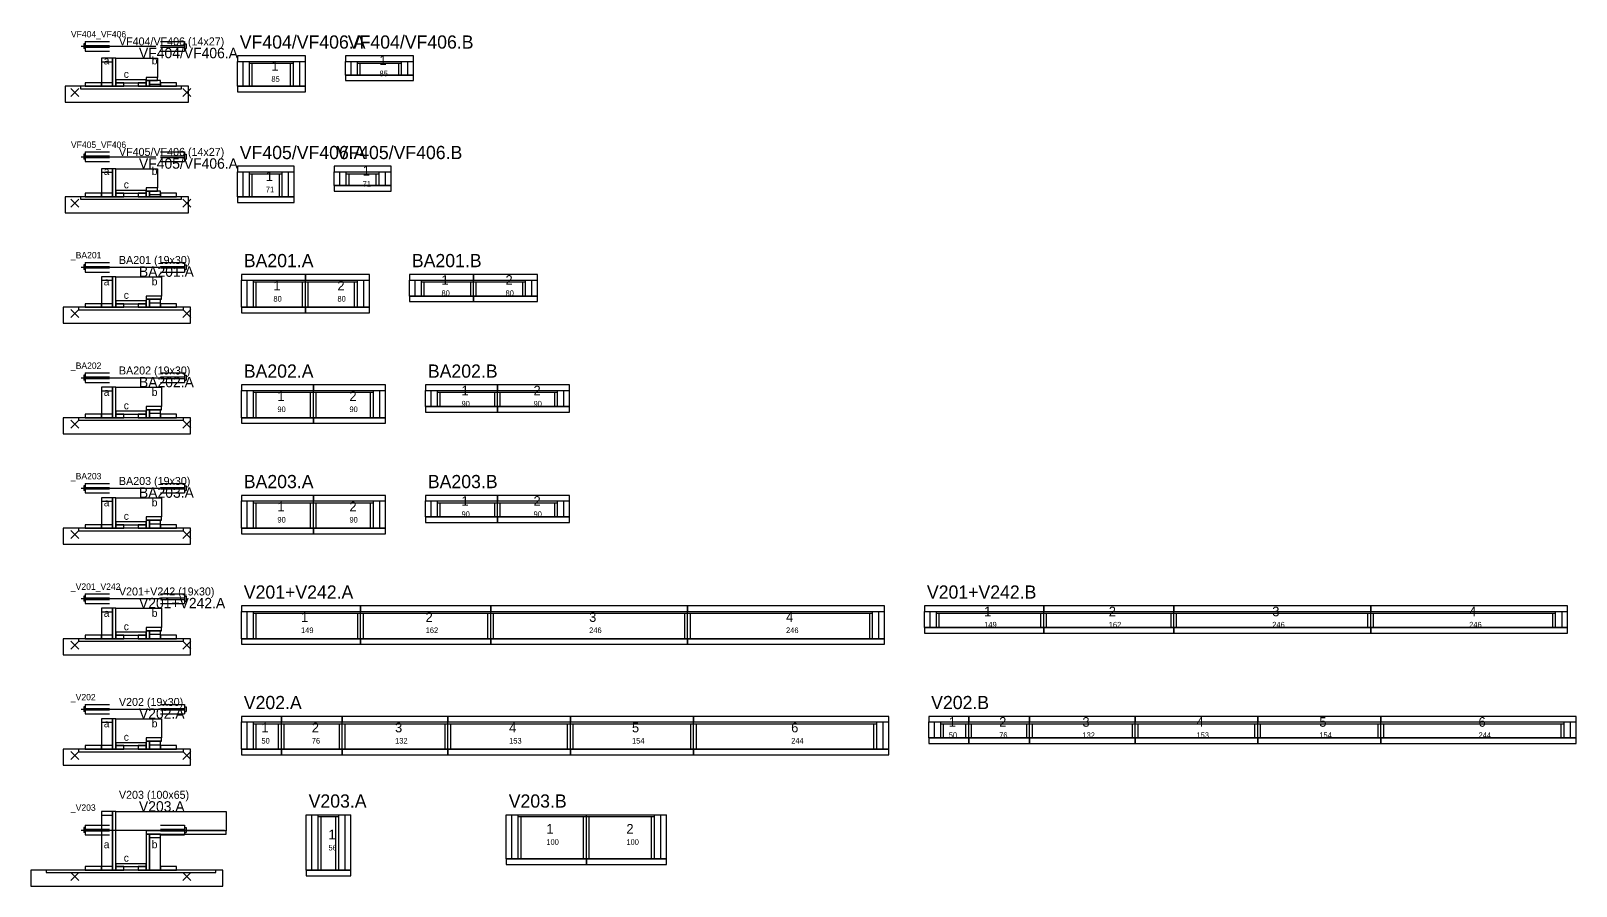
# Model space of a CAD drawing. Header units: metres. Extents: x -10 to 74425, y -2037 to 26.
# Drawn here: x 25962 to 27892, y -1055 to 13 of the extents above; entities that cross this region are included whole.
import ezdxf

# ---------------------------------------------------------------- set-up
doc = ezdxf.new("R2010")
doc.units = ezdxf.units.M
doc.layers.add('LABELS', color=3, linetype='Continuous')
doc.layers.add('VIGAS', color=7, linetype='Continuous')

msp = doc.modelspace()

# ---------------------------------------------------------------- linework, layer by layer
at = {"layer": 'VIGAS'}
for p, q in [((26029.8, 0), (26059.8, 0)), ((26029.8, 0), (26029.8, -12)), ((26123.8, 0), (26153.8, 0)), ((26153.8, 0), (26153.8, -12)), ((26024.8, -6), (26117.8, -6)), ((26027.8, -3), (26027.8, -9)), ((26029.8, -3), (26027.8, -3)), ((26029.8, -9), (26027.8, -9)), ((26029.8, -5), (26059.8, -5)), ((26029.8, -7), (26059.8, -7)), ((26029.8, -12), (26059.8, -12)), ((26123.8, -5), (26153.8, -5)), ((26123.8, -7), (26153.8, -7)), ((26123.8, -12), (26153.8, -12)), ((26153.8, -3), (26155.8, -3)), ((26153.8, -9), (26155.8, -9)), ((26155.8, -3), (26155.8, -9)), ((26219.8, -25), (26304.8, -25)), ((26219.8, -56), (26219.8, -25)), ((26226.8, -56), (26226.8, -25)), ((26234.8, -56), (26234.8, -25)), ((26234.8, -27.2), (26289.8, -27.2)), ((26238.3, -56), (26238.3, -27.2)), ((26286.3, -56), (26286.3, -27.2)), ((26289.8, -56), (26289.8, -25)), ((26297.8, -56), (26297.8, -25)), ((26304.8, -56), (26304.8, -25)), ((26354.8, -25), (26439.8, -25)), ((26354.8, -42), (26354.8, -25)), ((26361.8, -42), (26361.8, -25)), ((26369.8, -42), (26369.8, -25)), ((26369.8, -27.2), (26424.8, -27.2)), ((26373.3, -42), (26373.3, -27.2)), ((26421.3, -42), (26421.3, -27.2)), ((26424.8, -42), (26424.8, -25)), ((26432.8, -42), (26432.8, -25)), ((26439.8, -42), (26439.8, -25)), ((26219.8, -56), (26304.8, -56)), ((26234.8, -56), (26238.3, -56)), ((26286.3, -56), (26289.8, -56)), ((26354.8, -42), (26439.8, -42)), ((26369.8, -42), (26373.3, -42)), ((26421.3, -42), (26424.8, -42)), ((26011.8, -69), (26021.8, -59)), ((26011.8, -59), (26021.8, -69)), ((26151.8, -69), (26161.8, -59)), ((26151.8, -59), (26161.8, -69)), ((26024.8, -144), (26117.8, -144)), ((26027.8, -141), (26027.8, -147)), ((26029.8, -141), (26027.8, -141)), ((26029.8, -147), (26027.8, -147)), ((26029.8, -138), (26059.8, -138)), ((26029.8, -138), (26029.8, -150)), ((26029.8, -143), (26059.8, -143)), ((26029.8, -145), (26059.8, -145)), ((26029.8, -150), (26059.8, -150)), ((26123.8, -138), (26153.8, -138)), ((26123.8, -143), (26153.8, -143)), ((26123.8, -145), (26153.8, -145)), ((26123.8, -150), (26153.8, -150)), ((26153.8, -138), (26153.8, -150)), ((26153.8, -141), (26155.8, -141)), ((26153.8, -147), (26155.8, -147)), ((26155.8, -141), (26155.8, -147)), ((26219.8, -163), (26290.8, -163)), ((26219.8, -194), (26219.8, -163)), ((26226.8, -194), (26226.8, -163)), ((26234.8, -194), (26234.8, -163)), ((26234.8, -165.2), (26275.8, -165.2)), ((26238.3, -194), (26238.3, -165.2)), ((26272.3, -194), (26272.3, -165.2)), ((26275.8, -194), (26275.8, -163)), ((26283.8, -194), (26283.8, -163)), ((26290.8, -194), (26290.8, -163)), ((26340.8, -163), (26411.8, -163)), ((26340.8, -180), (26340.8, -163)), ((26347.8, -180), (26347.8, -163)), ((26355.8, -180), (26355.8, -163)), ((26355.8, -165.2), (26396.8, -165.2)), ((26359.3, -180), (26359.3, -165.2)), ((26393.3, -180), (26393.3, -165.2)), ((26396.8, -180), (26396.8, -163)), ((26404.8, -180), (26404.8, -163)), ((26411.8, -180), (26411.8, -163)), ((26340.8, -180), (26411.8, -180)), ((26355.8, -180), (26359.3, -180)), ((26393.3, -180), (26396.8, -180)), ((26011.8, -207), (26021.8, -197)), ((26011.8, -197), (26021.8, -207)), ((26151.8, -207), (26161.8, -197)), ((26151.8, -197), (26161.8, -207)), ((26219.8, -194), (26290.8, -194)), ((26234.8, -194), (26238.3, -194)), ((26272.3, -194), (26275.8, -194)), ((26024.8, -282), (26122.8, -282)), ((26027.8, -279), (26027.8, -285)), ((26029.8, -279), (26027.8, -279)), ((26029.8, -285), (26027.8, -285)), ((26029.8, -276), (26059.8, -276)), ((26029.8, -276), (26029.8, -288)), ((26029.8, -281), (26059.8, -281)), ((26029.8, -283), (26059.8, -283)), ((26029.8, -288), (26059.8, -288)), ((26123.8, -276), (26153.8, -276)), ((26123.8, -281), (26153.8, -281)), ((26123.8, -283), (26153.8, -283)), ((26123.8, -288), (26153.8, -288)), ((26153.8, -276), (26153.8, -288)), ((26153.8, -279), (26155.8, -279)), ((26153.8, -285), (26155.8, -285)), ((26155.8, -279), (26155.8, -285)), ((26224.8, -298), (26304.8, -298)), ((26224.8, -332), (26224.8, -298)), ((26231.8, -332), (26231.8, -298)), ((26239.8, -332), (26239.8, -298)), ((26239.8, -300.2), (26304.8, -300.2)), ((26243.3, -332), (26243.3, -300.2)), ((26301.3, -332), (26301.3, -300.2)), ((26304.8, -332), (26304.8, -298)), ((26304.8, -332), (26304.8, -298)), ((26304.8, -298), (26384.8, -298)), ((26304.8, -332), (26304.8, -298)), ((26304.8, -332), (26304.8, -298)), ((26304.8, -332), (26304.8, -298)), ((26304.8, -300.2), (26369.8, -300.2)), ((26308.3, -332), (26308.3, -300.2)), ((26366.3, -332), (26366.3, -300.2)), ((26369.8, -332), (26369.8, -298)), ((26377.8, -332), (26377.8, -298)), ((26384.8, -332), (26384.8, -298)), ((26434.8, -298), (26514.8, -298)), ((26434.8, -318), (26434.8, -298)), ((26441.8, -318), (26441.8, -298)), ((26449.8, -318), (26449.8, -298)), ((26449.8, -300.2), (26514.8, -300.2)), ((26453.3, -318), (26453.3, -300.2)), ((26511.3, -318), (26511.3, -300.2)), ((26514.8, -318), (26514.8, -298)), ((26514.8, -318), (26514.8, -298)), ((26514.8, -298), (26594.8, -298)), ((26514.8, -318), (26514.8, -298)), ((26514.8, -318), (26514.8, -298)), ((26514.8, -318), (26514.8, -298)), ((26514.8, -300.2), (26579.8, -300.2)), ((26518.3, -318), (26518.3, -300.2)), ((26576.3, -318), (26576.3, -300.2)), ((26579.8, -318), (26579.8, -298)), ((26587.8, -318), (26587.8, -298)), ((26594.8, -318), (26594.8, -298)), ((26434.8, -318), (26514.8, -318)), ((26449.8, -318), (26453.3, -318)), ((26511.3, -318), (26514.8, -318)), ((26514.8, -318), (26594.8, -318)), ((26514.8, -318), (26518.3, -318)), ((26576.3, -318), (26579.8, -318)), ((26011.8, -345), (26021.8, -335)), ((26011.8, -335), (26021.8, -345)), ((26151.8, -345), (26161.8, -335)), ((26151.8, -335), (26161.8, -345)), ((26224.8, -332), (26304.8, -332)), ((26239.8, -332), (26243.3, -332)), ((26301.3, -332), (26304.8, -332)), ((26304.8, -332), (26384.8, -332)), ((26304.8, -332), (26308.3, -332)), ((26366.3, -332), (26369.8, -332)), ((26024.8, -420), (26122.8, -420)), ((26027.8, -417), (26027.8, -423)), ((26029.8, -417), (26027.8, -417)), ((26029.8, -423), (26027.8, -423)), ((26029.8, -414), (26059.8, -414)), ((26029.8, -414), (26029.8, -426)), ((26029.8, -419), (26059.8, -419)), ((26029.8, -421), (26059.8, -421)), ((26123.8, -414), (26153.8, -414)), ((26123.8, -419), (26153.8, -419)), ((26123.8, -421), (26153.8, -421)), ((26153.8, -414), (26153.8, -426)), ((26153.8, -417), (26155.8, -417)), ((26153.8, -423), (26155.8, -423)), ((26155.8, -417), (26155.8, -423)), ((26029.8, -426), (26059.8, -426)), ((26123.8, -426), (26153.8, -426)), ((26224.8, -436), (26314.8, -436)), ((26224.8, -470), (26224.8, -436)), ((26231.8, -470), (26231.8, -436)), ((26239.8, -470), (26239.8, -436)), ((26239.8, -438.2), (26314.8, -438.2)), ((26243.3, -470), (26243.3, -438.2)), ((26311.3, -470), (26311.3, -438.2)), ((26314.8, -470), (26314.8, -436)), ((26314.8, -470), (26314.8, -436)), ((26314.8, -436), (26404.8, -436)), ((26314.8, -470), (26314.8, -436)), ((26314.8, -470), (26314.8, -436)), ((26314.8, -470), (26314.8, -436)), ((26314.8, -438.2), (26389.8, -438.2)), ((26318.3, -470), (26318.3, -438.2)), ((26386.3, -470), (26386.3, -438.2)), ((26389.8, -470), (26389.8, -436)), ((26397.8, -470), (26397.8, -436)), ((26404.8, -470), (26404.8, -436)), ((26454.8, -436), (26544.8, -436)), ((26454.8, -456), (26454.8, -436)), ((26461.8, -456), (26461.8, -436)), ((26469.8, -456), (26469.8, -436)), ((26469.8, -438.2), (26544.8, -438.2)), ((26473.3, -456), (26473.3, -438.2)), ((26541.3, -456), (26541.3, -438.2)), ((26544.8, -456), (26544.8, -436)), ((26544.8, -456), (26544.8, -436)), ((26544.8, -436), (26634.8, -436)), ((26544.8, -456), (26544.8, -436)), ((26544.8, -456), (26544.8, -436)), ((26544.8, -456), (26544.8, -436)), ((26544.8, -438.2), (26619.8, -438.2)), ((26548.3, -456), (26548.3, -438.2)), ((26616.3, -456), (26616.3, -438.2)), ((26619.8, -456), (26619.8, -436)), ((26627.8, -456), (26627.8, -436)), ((26634.8, -456), (26634.8, -436)), ((26454.8, -456), (26544.8, -456)), ((26469.8, -456), (26473.3, -456)), ((26541.3, -456), (26544.8, -456)), ((26544.8, -456), (26634.8, -456)), ((26544.8, -456), (26548.3, -456)), ((26616.3, -456), (26619.8, -456)), ((26011.8, -483), (26021.8, -473)), ((26011.8, -473), (26021.8, -483)), ((26151.8, -483), (26161.8, -473)), ((26151.8, -473), (26161.8, -483)), ((26224.8, -470), (26314.8, -470)), ((26239.8, -470), (26243.3, -470)), ((26311.3, -470), (26314.8, -470)), ((26314.8, -470), (26404.8, -470)), ((26314.8, -470), (26318.3, -470)), ((26386.3, -470), (26389.8, -470)), ((26024.8, -558), (26122.8, -558)), ((26027.8, -555), (26027.8, -561)), ((26029.8, -555), (26027.8, -555)), ((26029.8, -552), (26059.8, -552)), ((26029.8, -552), (26029.8, -564)), ((26029.8, -557), (26059.8, -557)), ((26029.8, -559), (26059.8, -559)), ((26123.8, -552), (26153.8, -552)), ((26123.8, -557), (26153.8, -557)), ((26123.8, -559), (26153.8, -559)), ((26153.8, -552), (26153.8, -564)), ((26153.8, -555), (26155.8, -555)), ((26155.8, -555), (26155.8, -561)), ((26029.8, -561), (26027.8, -561)), ((26029.8, -564), (26059.8, -564)), ((26123.8, -564), (26153.8, -564)), ((26153.8, -561), (26155.8, -561)), ((26224.8, -574), (26314.8, -574)), ((26224.8, -608), (26224.8, -574)), ((26231.8, -608), (26231.8, -574)), ((26239.8, -608), (26239.8, -574)), ((26239.8, -576.2), (26314.8, -576.2)), ((26243.3, -608), (26243.3, -576.2)), ((26311.3, -608), (26311.3, -576.2)), ((26314.8, -608), (26314.8, -574)), ((26314.8, -608), (26314.8, -574)), ((26314.8, -574), (26404.8, -574)), ((26314.8, -608), (26314.8, -574)), ((26314.8, -608), (26314.8, -574)), ((26314.8, -608), (26314.8, -574)), ((26314.8, -576.2), (26389.8, -576.2)), ((26318.3, -608), (26318.3, -576.2)), ((26386.3, -608), (26386.3, -576.2)), ((26389.8, -608), (26389.8, -574)), ((26397.8, -608), (26397.8, -574)), ((26404.8, -608), (26404.8, -574)), ((26454.8, -574), (26544.8, -574)), ((26454.8, -594), (26454.8, -574)), ((26461.8, -594), (26461.8, -574)), ((26469.8, -594), (26469.8, -574)), ((26469.8, -576.2), (26544.8, -576.2)), ((26473.3, -594), (26473.3, -576.2)), ((26541.3, -594), (26541.3, -576.2)), ((26544.8, -594), (26544.8, -574)), ((26544.8, -594), (26544.8, -574)), ((26544.8, -574), (26634.8, -574)), ((26544.8, -594), (26544.8, -574)), ((26544.8, -594), (26544.8, -574)), ((26544.8, -594), (26544.8, -574)), ((26544.8, -576.2), (26619.8, -576.2)), ((26548.3, -594), (26548.3, -576.2)), ((26616.3, -594), (26616.3, -576.2)), ((26619.8, -594), (26619.8, -574)), ((26627.8, -594), (26627.8, -574)), ((26634.8, -594), (26634.8, -574)), ((26454.8, -594), (26544.8, -594)), ((26469.8, -594), (26473.3, -594)), ((26541.3, -594), (26544.8, -594)), ((26544.8, -594), (26634.8, -594)), ((26544.8, -594), (26548.3, -594)), ((26616.3, -594), (26619.8, -594)), ((26011.8, -621), (26021.8, -611)), ((26011.8, -611), (26021.8, -621)), ((26151.8, -621), (26161.8, -611)), ((26151.8, -611), (26161.8, -621)), ((26224.8, -608), (26314.8, -608)), ((26239.8, -608), (26243.3, -608)), ((26311.3, -608), (26314.8, -608)), ((26314.8, -608), (26404.8, -608)), ((26314.8, -608), (26318.3, -608)), ((26386.3, -608), (26389.8, -608)), ((26027.8, -693), (26027.8, -699)), ((26029.8, -693), (26027.8, -693)), ((26029.8, -690), (26059.8, -690)), ((26029.8, -690), (26029.8, -702)), ((26029.8, -695), (26059.8, -695)), ((26123.8, -690), (26153.8, -690)), ((26123.8, -695), (26153.8, -695)), ((26153.8, -690), (26153.8, -702)), ((26153.8, -693), (26155.8, -693)), ((26155.8, -693), (26155.8, -699)), ((26024.8, -696), (26122.8, -696)), ((26029.8, -699), (26027.8, -699)), ((26029.8, -697), (26059.8, -697)), ((26029.8, -702), (26059.8, -702)), ((26123.8, -697), (26153.8, -697)), ((26123.8, -702), (26153.8, -702)), ((26153.8, -699), (26155.8, -699)), ((26224.8, -712), (26373.8, -712)), ((26224.8, -746), (26224.8, -712)), ((26231.8, -746), (26231.8, -712)), ((26239.8, -746), (26239.8, -712)), ((26239.8, -714.2), (26373.8, -714.2)), ((26243.3, -746), (26243.3, -714.2)), ((26370.3, -746), (26370.3, -714.2)), ((26373.8, -746), (26373.8, -712)), ((26373.8, -746), (26373.8, -712)), ((26373.8, -712), (26536.3, -712)), ((26373.8, -746), (26373.8, -712)), ((26373.8, -746), (26373.8, -712)), ((26373.8, -746), (26373.8, -712)), ((26373.8, -714.2), (26536.3, -714.2)), ((26377.3, -746), (26377.3, -714.2)), ((26532.8, -746), (26532.8, -714.2)), ((26536.3, -746), (26536.3, -712)), ((26536.3, -746), (26536.3, -712)), ((26536.3, -712), (26782.3, -712)), ((26536.3, -746), (26536.3, -712)), ((26536.3, -746), (26536.3, -712)), ((26536.3, -746), (26536.3, -712)), ((26536.3, -714.2), (26782.3, -714.2)), ((26539.8, -746), (26539.8, -714.2)), ((26778.8, -746), (26778.8, -714.2)), ((26782.3, -746), (26782.3, -712)), ((26782.3, -746), (26782.3, -712)), ((26782.3, -712), (27028.3, -712)), ((26782.3, -746), (26782.3, -712)), ((26782.3, -746), (26782.3, -712)), ((26782.3, -746), (26782.3, -712)), ((26782.3, -714.2), (27013.3, -714.2)), ((26785.8, -746), (26785.8, -714.2)), ((27009.8, -746), (27009.8, -714.2)), ((27013.3, -746), (27013.3, -712)), ((27021.3, -746), (27021.3, -712)), ((27028.3, -746), (27028.3, -712)), ((27078.3, -712), (27227.3, -712)), ((27078.3, -732), (27078.3, -712)), ((27085.3, -732), (27085.3, -712)), ((27093.3, -732), (27093.3, -712)), ((27093.3, -714.2), (27227.3, -714.2)), ((27096.8, -732), (27096.8, -714.2)), ((27223.8, -732), (27223.8, -714.2)), ((27227.3, -732), (27227.3, -712)), ((27227.3, -732), (27227.3, -712)), ((27227.3, -712), (27389.8, -712)), ((27227.3, -732), (27227.3, -712)), ((27227.3, -732), (27227.3, -712)), ((27227.3, -732), (27227.3, -712)), ((27227.3, -714.2), (27389.8, -714.2)), ((27230.8, -732), (27230.8, -714.2)), ((27386.3, -732), (27386.3, -714.2)), ((27389.8, -732), (27389.8, -712)), ((27389.8, -732), (27389.8, -712)), ((27389.8, -712), (27635.8, -712)), ((27389.8, -732), (27389.8, -712)), ((27389.8, -732), (27389.8, -712)), ((27389.8, -732), (27389.8, -712)), ((27389.8, -714.2), (27635.8, -714.2)), ((27393.3, -732), (27393.3, -714.2)), ((27632.3, -732), (27632.3, -714.2)), ((27635.8, -732), (27635.8, -712)), ((27635.8, -732), (27635.8, -712)), ((27635.8, -712), (27881.8, -712)), ((27635.8, -732), (27635.8, -712)), ((27635.8, -732), (27635.8, -712)), ((27635.8, -732), (27635.8, -712)), ((27635.8, -714.2), (27866.8, -714.2)), ((27639.3, -732), (27639.3, -714.2)), ((27863.3, -732), (27863.3, -714.2)), ((27866.8, -732), (27866.8, -712)), ((27874.8, -732), (27874.8, -712)), ((27881.8, -732), (27881.8, -712)), ((27078.3, -732), (27227.3, -732)), ((27093.3, -732), (27096.8, -732)), ((27223.8, -732), (27227.3, -732)), ((27227.3, -732), (27389.8, -732)), ((27227.3, -732), (27230.8, -732)), ((27386.3, -732), (27389.8, -732)), ((27389.8, -732), (27635.8, -732)), ((27389.8, -732), (27393.3, -732)), ((27632.3, -732), (27635.8, -732)), ((27635.8, -732), (27881.8, -732)), ((27635.8, -732), (27639.3, -732)), ((27863.3, -732), (27866.8, -732)), ((26011.8, -759), (26021.8, -749)), ((26011.8, -749), (26021.8, -759)), ((26151.8, -759), (26161.8, -749)), ((26151.8, -749), (26161.8, -759)), ((26224.8, -746), (26373.8, -746)), ((26239.8, -746), (26243.3, -746)), ((26370.3, -746), (26373.8, -746)), ((26373.8, -746), (26536.3, -746)), ((26373.8, -746), (26377.3, -746)), ((26532.8, -746), (26536.3, -746)), ((26536.3, -746), (26782.3, -746)), ((26536.3, -746), (26539.8, -746)), ((26778.8, -746), (26782.3, -746)), ((26782.3, -746), (27028.3, -746)), ((26782.3, -746), (26785.8, -746)), ((27009.8, -746), (27013.3, -746)), ((26029.8, -828), (26059.8, -828)), ((26029.8, -828), (26029.8, -840)), ((26123.8, -828), (26153.8, -828)), ((26153.8, -828), (26153.8, -840)), ((26024.8, -834), (26122.8, -834)), ((26027.8, -831), (26027.8, -837)), ((26029.8, -831), (26027.8, -831)), ((26029.8, -837), (26027.8, -837)), ((26029.8, -833), (26059.8, -833)), ((26029.8, -835), (26059.8, -835)), ((26029.8, -840), (26059.8, -840)), ((26123.8, -833), (26153.8, -833)), ((26123.8, -835), (26153.8, -835)), ((26123.8, -840), (26153.8, -840)), ((26153.8, -831), (26155.8, -831)), ((26153.8, -837), (26155.8, -837)), ((26155.8, -831), (26155.8, -837)), ((26224.8, -850), (26274.8, -850)), ((26224.8, -884), (26224.8, -850)), ((26231.8, -884), (26231.8, -850)), ((26239.8, -884), (26239.8, -850)), ((26239.8, -852.2), (26274.8, -852.2)), ((26243.3, -884), (26243.3, -852.2)), ((26271.3, -884), (26271.3, -852.2)), ((26274.8, -884), (26274.8, -850)), ((26274.8, -884), (26274.8, -850)), ((26274.8, -850), (26350.8, -850)), ((26274.8, -884), (26274.8, -850)), ((26274.8, -884), (26274.8, -850)), ((26274.8, -884), (26274.8, -850)), ((26274.8, -852.2), (26350.8, -852.2)), ((26278.3, -884), (26278.3, -852.2)), ((26347.3, -884), (26347.3, -852.2)), ((26350.8, -884), (26350.8, -850)), ((26350.8, -884), (26350.8, -850)), ((26350.8, -850), (26482.8, -850)), ((26350.8, -884), (26350.8, -850)), ((26350.8, -884), (26350.8, -850)), ((26350.8, -884), (26350.8, -850)), ((26350.8, -852.2), (26482.8, -852.2)), ((26354.3, -884), (26354.3, -852.2)), ((26479.3, -884), (26479.3, -852.2)), ((26482.8, -884), (26482.8, -850)), ((26482.8, -884), (26482.8, -850)), ((26482.8, -850), (26635.8, -850)), ((26482.8, -884), (26482.8, -850)), ((26482.8, -884), (26482.8, -850)), ((26482.8, -884), (26482.8, -850)), ((26482.8, -852.2), (26635.8, -852.2)), ((26486.3, -884), (26486.3, -852.2)), ((26632.3, -884), (26632.3, -852.2)), ((26635.8, -884), (26635.8, -850)), ((26635.8, -884), (26635.8, -850)), ((26635.8, -850), (26789.8, -850)), ((26635.8, -884), (26635.8, -850)), ((26635.8, -884), (26635.8, -850)), ((26635.8, -884), (26635.8, -850)), ((26635.8, -852.2), (26789.8, -852.2)), ((26639.3, -884), (26639.3, -852.2)), ((26786.3, -884), (26786.3, -852.2)), ((26789.8, -884), (26789.8, -850)), ((26789.8, -884), (26789.8, -850)), ((26789.8, -850), (27033.6, -850)), ((26789.8, -884), (26789.8, -850)), ((26789.8, -884), (26789.8, -850)), ((26789.8, -884), (26789.8, -850)), ((26789.8, -852.2), (27018.6, -852.2)), ((26793.3, -884), (26793.3, -852.2)), ((27015.1, -884), (27015.1, -852.2)), ((27018.6, -884), (27018.6, -850)), ((27026.6, -884), (27026.6, -850)), ((27033.6, -884), (27033.6, -850)), ((27083.6, -850), (27133.6, -850)), ((27083.6, -870), (27083.6, -850)), ((27090.6, -870), (27090.6, -850)), ((27098.6, -870), (27098.6, -850)), ((27098.6, -852.2), (27133.6, -852.2)), ((27102.1, -870), (27102.1, -852.2)), ((27130.1, -870), (27130.1, -852.2)), ((27133.6, -870), (27133.6, -850)), ((27133.6, -870), (27133.6, -850)), ((27133.6, -850), (27209.6, -850)), ((27133.6, -870), (27133.6, -850)), ((27133.6, -870), (27133.6, -850)), ((27133.6, -870), (27133.6, -850)), ((27133.6, -852.2), (27209.6, -852.2)), ((27137.1, -870), (27137.1, -852.2)), ((27206.1, -870), (27206.1, -852.2)), ((27209.6, -870), (27209.6, -850)), ((27209.6, -870), (27209.6, -850)), ((27209.6, -850), (27341.6, -850)), ((27209.6, -870), (27209.6, -850)), ((27209.6, -870), (27209.6, -850)), ((27209.6, -870), (27209.6, -850)), ((27209.6, -852.2), (27341.6, -852.2)), ((27213.1, -870), (27213.1, -852.2)), ((27338.1, -870), (27338.1, -852.2)), ((27341.6, -870), (27341.6, -850)), ((27341.6, -870), (27341.6, -850)), ((27341.6, -850), (27494.6, -850)), ((27341.6, -870), (27341.6, -850)), ((27341.6, -870), (27341.6, -850)), ((27341.6, -870), (27341.6, -850)), ((27341.6, -852.2), (27494.6, -852.2)), ((27345.1, -870), (27345.1, -852.2)), ((27491.1, -870), (27491.1, -852.2)), ((27494.6, -870), (27494.6, -850)), ((27494.6, -870), (27494.6, -850)), ((27494.6, -850), (27648.6, -850)), ((27494.6, -870), (27494.6, -850)), ((27494.6, -870), (27494.6, -850)), ((27494.6, -870), (27494.6, -850)), ((27494.6, -852.2), (27648.6, -852.2)), ((27498.1, -870), (27498.1, -852.2)), ((27645.1, -870), (27645.1, -852.2)), ((27648.6, -870), (27648.6, -850)), ((27648.6, -870), (27648.6, -850)), ((27648.6, -850), (27892.4, -850)), ((27648.6, -870), (27648.6, -850)), ((27648.6, -870), (27648.6, -850)), ((27648.6, -870), (27648.6, -850)), ((27648.6, -852.2), (27877.4, -852.2)), ((27652.1, -870), (27652.1, -852.2)), ((27873.9, -870), (27873.9, -852.2)), ((27877.4, -870), (27877.4, -850)), ((27885.4, -870), (27885.4, -850)), ((27892.4, -870), (27892.4, -850)), ((26011.8, -897), (26021.8, -887)), ((26011.8, -887), (26021.8, -897)), ((26151.8, -897), (26161.8, -887)), ((26151.8, -887), (26161.8, -897)), ((26224.8, -884), (26274.8, -884)), ((26239.8, -884), (26243.3, -884)), ((26271.3, -884), (26274.8, -884)), ((26274.8, -884), (26350.8, -884)), ((26274.8, -884), (26278.3, -884)), ((26347.3, -884), (26350.8, -884)), ((26350.8, -884), (26482.8, -884)), ((26350.8, -884), (26354.3, -884)), ((26479.3, -884), (26482.8, -884)), ((26482.8, -884), (26635.8, -884)), ((26482.8, -884), (26486.3, -884)), ((26632.3, -884), (26635.8, -884)), ((26635.8, -884), (26789.8, -884)), ((26635.8, -884), (26639.3, -884)), ((26786.3, -884), (26789.8, -884)), ((26789.8, -884), (27033.6, -884)), ((26789.8, -884), (26793.3, -884)), ((27015.1, -884), (27018.6, -884)), ((27083.6, -870), (27133.6, -870)), ((27098.6, -870), (27102.1, -870)), ((27130.1, -870), (27133.6, -870)), ((27133.6, -870), (27209.6, -870)), ((27133.6, -870), (27137.1, -870)), ((27206.1, -870), (27209.6, -870)), ((27209.6, -870), (27341.6, -870)), ((27209.6, -870), (27213.1, -870)), ((27338.1, -870), (27341.6, -870)), ((27341.6, -870), (27494.6, -870)), ((27341.6, -870), (27345.1, -870)), ((27491.1, -870), (27494.6, -870)), ((27494.6, -870), (27648.6, -870)), ((27494.6, -870), (27498.1, -870)), ((27645.1, -870), (27648.6, -870)), ((27648.6, -870), (27892.4, -870)), ((27648.6, -870), (27652.1, -870)), ((27873.9, -870), (27877.4, -870)), ((26027.8, -982), (26027.8, -988)), ((26029.8, -982), (26027.8, -982)), ((26029.8, -979), (26059.8, -979)), ((26029.8, -979), (26029.8, -991)), ((26029.8, -984), (26059.8, -984)), ((26123.8, -979), (26153.8, -979)), ((26123.8, -984), (26153.8, -984)), ((26153.8, -979), (26153.8, -991)), ((26153.8, -982), (26155.8, -982)), ((26155.8, -982), (26155.8, -988)), ((26305.8, -966), (26361.4, -966)), ((26305.8, -1035), (26305.8, -966)), ((26312.8, -1035), (26312.8, -966)), ((26320.8, -1035), (26320.8, -966)), ((26320.8, -968.2), (26346.4, -968.2)), ((26324.3, -1035), (26324.3, -968.2)), ((26342.9, -1035), (26342.9, -968.2)), ((26346.4, -1035), (26346.4, -966)), ((26354.4, -1035), (26354.4, -966)), ((26361.4, -1035), (26361.4, -966)), ((26555.8, -966), (26655.8, -966)), ((26555.8, -1021), (26555.8, -966)), ((26562.8, -1021), (26562.8, -966)), ((26570.8, -1021), (26570.8, -966)), ((26570.8, -968.2), (26655.8, -968.2)), ((26574.3, -1021), (26574.3, -968.2)), ((26652.3, -1021), (26652.3, -968.2)), ((26655.8, -1021), (26655.8, -966)), ((26655.8, -1021), (26655.8, -966)), ((26655.8, -966), (26755.8, -966)), ((26655.8, -1021), (26655.8, -966)), ((26655.8, -1021), (26655.8, -966)), ((26655.8, -1021), (26655.8, -966)), ((26655.8, -968.2), (26740.8, -968.2)), ((26659.3, -1021), (26659.3, -968.2)), ((26737.3, -1021), (26737.3, -968.2)), ((26740.8, -1021), (26740.8, -966)), ((26748.8, -1021), (26748.8, -966)), ((26755.8, -1021), (26755.8, -966)), ((26024.8, -985), (26203.8, -985)), ((26029.8, -988), (26027.8, -988)), ((26029.8, -986), (26059.8, -986)), ((26029.8, -991), (26059.8, -991)), ((26123.8, -986), (26153.8, -986)), ((26123.8, -991), (26153.8, -991)), ((26153.8, -988), (26155.8, -988)), ((26555.8, -1021), (26655.8, -1021)), ((26570.8, -1021), (26574.3, -1021)), ((26652.3, -1021), (26655.8, -1021)), ((26655.8, -1021), (26755.8, -1021)), ((26655.8, -1021), (26659.3, -1021)), ((26737.3, -1021), (26740.8, -1021)), ((26011.8, -1048), (26021.8, -1038)), ((26011.8, -1038), (26021.8, -1048)), ((26151.8, -1048), (26161.8, -1038)), ((26151.8, -1038), (26161.8, -1048)), ((26305.8, -1035), (26361.4, -1035)), ((26320.8, -1035), (26324.3, -1035)), ((26342.9, -1035), (26346.4, -1035))]:
    msp.add_line(p, q, dxfattribs=at)
for points in [[(26219.8, -25), (26304.8, -25), (26304.8, -18), (26219.8, -18)], [(26354.8, -25), (26439.8, -25), (26439.8, -18), (26354.8, -18)], [(26049.8, -56), (26063.8, -56), (26063.8, -21), (26049.8, -21)], [(26049.8, -25.4), (26063.8, -25.4), (26063.8, -21), (26049.8, -21)], [(26063.8, -56), (26067.8, -56), (26067.8, -21), (26063.8, -21)], [(26067.8, -48), (26067.8, -21), (26119.8, -21), (26119.8, -45), (26105.8, -45), (26105.8, -48)], [(26004.8, -76), (26158.8, -76), (26158.8, -56), (26004.8, -56)], [(26023.8, -59.2), (26149.8, -59.2), (26149.8, -56), (26023.8, -56)], [(26029.8, -56), (26049.8, -56), (26049.8, -51.6), (26029.8, -51.6)], [(26049.8, -56), (26063.8, -56), (26063.8, -51.6), (26049.8, -51.6)], [(26067.8, -51.6), (26105.8, -51.6), (26105.8, -48), (26067.8, -48)], [(26067.8, -56), (26077.8, -56), (26077.8, -51.6), (26067.8, -51.6)], [(26095.8, -56), (26105.8, -56), (26105.8, -51.6), (26095.8, -51.6)], [(26105.8, -49), (26119.8, -49), (26119.8, -45), (26105.8, -45)], [(26105.8, -56), (26109.8, -56), (26109.8, -49), (26105.8, -49)], [(26109.8, -56), (26123.8, -56), (26123.8, -49), (26109.8, -49)], [(26109.8, -53.4), (26123.8, -53.4), (26123.8, -49), (26109.8, -49)], [(26123.8, -56), (26143.8, -56), (26143.8, -51.6), (26123.8, -51.6)], [(26219.8, -63), (26304.8, -63), (26304.8, -56), (26219.8, -56)], [(26354.8, -49), (26439.8, -49), (26439.8, -42), (26354.8, -42)], [(26049.8, -194), (26063.8, -194), (26063.8, -159), (26049.8, -159)], [(26049.8, -163.4), (26063.8, -163.4), (26063.8, -159), (26049.8, -159)], [(26063.8, -194), (26067.8, -194), (26067.8, -159), (26063.8, -159)], [(26067.8, -186), (26067.8, -159), (26119.8, -159), (26119.8, -183), (26105.8, -183), (26105.8, -186)], [(26219.8, -163), (26290.8, -163), (26290.8, -156), (26219.8, -156)], [(26340.8, -163), (26411.8, -163), (26411.8, -156), (26340.8, -156)], [(26029.8, -194), (26049.8, -194), (26049.8, -189.6), (26029.8, -189.6)], [(26049.8, -194), (26063.8, -194), (26063.8, -189.6), (26049.8, -189.6)], [(26067.8, -189.6), (26105.8, -189.6), (26105.8, -186), (26067.8, -186)], [(26067.8, -194), (26077.8, -194), (26077.8, -189.6), (26067.8, -189.6)], [(26095.8, -194), (26105.8, -194), (26105.8, -189.6), (26095.8, -189.6)], [(26105.8, -187), (26119.8, -187), (26119.8, -183), (26105.8, -183)], [(26105.8, -194), (26109.8, -194), (26109.8, -187), (26105.8, -187)], [(26109.8, -194), (26123.8, -194), (26123.8, -187), (26109.8, -187)], [(26109.8, -191.4), (26123.8, -191.4), (26123.8, -187), (26109.8, -187)], [(26123.8, -194), (26143.8, -194), (26143.8, -189.6), (26123.8, -189.6)], [(26340.8, -187), (26411.8, -187), (26411.8, -180), (26340.8, -180)], [(26004.8, -214), (26158.8, -214), (26158.8, -194), (26004.8, -194)], [(26023.8, -197.2), (26149.8, -197.2), (26149.8, -194), (26023.8, -194)], [(26219.8, -201), (26290.8, -201), (26290.8, -194), (26219.8, -194)], [(26049.8, -332), (26063.8, -332), (26063.8, -294), (26049.8, -294)], [(26049.8, -298.4), (26063.8, -298.4), (26063.8, -294), (26049.8, -294)], [(26063.8, -332), (26067.8, -332), (26067.8, -294), (26063.8, -294)], [(26067.8, -324), (26067.8, -294), (26124.8, -294), (26124.8, -318), (26105.8, -318), (26105.8, -324)], [(26224.8, -298), (26304.8, -298), (26304.8, -291), (26224.8, -291)], [(26304.8, -298), (26384.8, -298), (26384.8, -291), (26304.8, -291)], [(26434.8, -298), (26514.8, -298), (26514.8, -291), (26434.8, -291)], [(26514.8, -298), (26594.8, -298), (26594.8, -291), (26514.8, -291)], [(26029.8, -332), (26049.8, -332), (26049.8, -327.6), (26029.8, -327.6)], [(26049.8, -332), (26063.8, -332), (26063.8, -327.6), (26049.8, -327.6)], [(26067.8, -327.6), (26105.8, -327.6), (26105.8, -324), (26067.8, -324)], [(26067.8, -332), (26077.8, -332), (26077.8, -327.6), (26067.8, -327.6)], [(26095.8, -332), (26105.8, -332), (26105.8, -327.6), (26095.8, -327.6)], [(26105.8, -322), (26124.8, -322), (26124.8, -318), (26105.8, -318)], [(26105.8, -332), (26109.8, -332), (26109.8, -322), (26105.8, -322)], [(26109.8, -332), (26123.8, -332), (26123.8, -322), (26109.8, -322)], [(26109.8, -326.4), (26123.8, -326.4), (26123.8, -322), (26109.8, -322)], [(26123.8, -332), (26143.8, -332), (26143.8, -327.6), (26123.8, -327.6)], [(26434.8, -325), (26514.8, -325), (26514.8, -318), (26434.8, -318)], [(26514.8, -325), (26594.8, -325), (26594.8, -318), (26514.8, -318)], [(26002.3, -352), (26161.3, -352), (26161.3, -332), (26002.3, -332)], [(26021.3, -335.2), (26152.3, -335.2), (26152.3, -332), (26021.3, -332)], [(26224.8, -339), (26304.8, -339), (26304.8, -332), (26224.8, -332)], [(26304.8, -339), (26384.8, -339), (26384.8, -332), (26304.8, -332)], [(26049.8, -470), (26063.8, -470), (26063.8, -432), (26049.8, -432)], [(26049.8, -436.4), (26063.8, -436.4), (26063.8, -432), (26049.8, -432)], [(26063.8, -470), (26067.8, -470), (26067.8, -432), (26063.8, -432)], [(26067.8, -462), (26067.8, -432), (26124.8, -432), (26124.8, -456), (26105.8, -456), (26105.8, -462)], [(26224.8, -436), (26314.8, -436), (26314.8, -429), (26224.8, -429)], [(26314.8, -436), (26404.8, -436), (26404.8, -429), (26314.8, -429)], [(26454.8, -436), (26544.8, -436), (26544.8, -429), (26454.8, -429)], [(26544.8, -436), (26634.8, -436), (26634.8, -429), (26544.8, -429)], [(26067.8, -465.6), (26105.8, -465.6), (26105.8, -462), (26067.8, -462)], [(26105.8, -460), (26124.8, -460), (26124.8, -456), (26105.8, -456)], [(26105.8, -470), (26109.8, -470), (26109.8, -460), (26105.8, -460)], [(26109.8, -470), (26123.8, -470), (26123.8, -460), (26109.8, -460)], [(26109.8, -464.4), (26123.8, -464.4), (26123.8, -460), (26109.8, -460)], [(26454.8, -463), (26544.8, -463), (26544.8, -456), (26454.8, -456)], [(26544.8, -463), (26634.8, -463), (26634.8, -456), (26544.8, -456)], [(26002.3, -490), (26161.3, -490), (26161.3, -470), (26002.3, -470)], [(26021.3, -473.2), (26152.3, -473.2), (26152.3, -470), (26021.3, -470)], [(26029.8, -470), (26049.8, -470), (26049.8, -465.6), (26029.8, -465.6)], [(26049.8, -470), (26063.8, -470), (26063.8, -465.6), (26049.8, -465.6)], [(26067.8, -470), (26077.8, -470), (26077.8, -465.6), (26067.8, -465.6)], [(26095.8, -470), (26105.8, -470), (26105.8, -465.6), (26095.8, -465.6)], [(26123.8, -470), (26143.8, -470), (26143.8, -465.6), (26123.8, -465.6)], [(26224.8, -477), (26314.8, -477), (26314.8, -470), (26224.8, -470)], [(26314.8, -477), (26404.8, -477), (26404.8, -470), (26314.8, -470)], [(26049.8, -608), (26063.8, -608), (26063.8, -570), (26049.8, -570)], [(26049.8, -574.4), (26063.8, -574.4), (26063.8, -570), (26049.8, -570)], [(26063.8, -608), (26067.8, -608), (26067.8, -570), (26063.8, -570)], [(26067.8, -600), (26067.8, -570), (26124.8, -570), (26124.8, -594), (26105.8, -594), (26105.8, -600)], [(26224.8, -574), (26314.8, -574), (26314.8, -567), (26224.8, -567)], [(26314.8, -574), (26404.8, -574), (26404.8, -567), (26314.8, -567)], [(26454.8, -574), (26544.8, -574), (26544.8, -567), (26454.8, -567)], [(26544.8, -574), (26634.8, -574), (26634.8, -567), (26544.8, -567)], [(26105.8, -598), (26124.8, -598), (26124.8, -594), (26105.8, -594)], [(26105.8, -608), (26109.8, -608), (26109.8, -598), (26105.8, -598)], [(26109.8, -608), (26123.8, -608), (26123.8, -598), (26109.8, -598)], [(26109.8, -602.4), (26123.8, -602.4), (26123.8, -598), (26109.8, -598)], [(26454.8, -601), (26544.8, -601), (26544.8, -594), (26454.8, -594)], [(26544.8, -601), (26634.8, -601), (26634.8, -594), (26544.8, -594)], [(26002.3, -628), (26161.3, -628), (26161.3, -608), (26002.3, -608)], [(26021.3, -611.2), (26152.3, -611.2), (26152.3, -608), (26021.3, -608)], [(26029.8, -608), (26049.8, -608), (26049.8, -603.6), (26029.8, -603.6)], [(26049.8, -608), (26063.8, -608), (26063.8, -603.6), (26049.8, -603.6)], [(26067.8, -603.6), (26105.8, -603.6), (26105.8, -600), (26067.8, -600)], [(26067.8, -608), (26077.8, -608), (26077.8, -603.6), (26067.8, -603.6)], [(26095.8, -608), (26105.8, -608), (26105.8, -603.6), (26095.8, -603.6)], [(26123.8, -608), (26143.8, -608), (26143.8, -603.6), (26123.8, -603.6)], [(26224.8, -615), (26314.8, -615), (26314.8, -608), (26224.8, -608)], [(26314.8, -615), (26404.8, -615), (26404.8, -608), (26314.8, -608)], [(26049.8, -746), (26063.8, -746), (26063.8, -708), (26049.8, -708)], [(26049.8, -712.4), (26063.8, -712.4), (26063.8, -708), (26049.8, -708)], [(26063.8, -746), (26067.8, -746), (26067.8, -708), (26063.8, -708)], [(26067.8, -738), (26067.8, -708), (26124.8, -708), (26124.8, -732), (26105.8, -732), (26105.8, -738)], [(26224.8, -712), (26373.8, -712), (26373.8, -705), (26224.8, -705)], [(26373.8, -712), (26536.3, -712), (26536.3, -705), (26373.8, -705)], [(26536.3, -712), (26782.3, -712), (26782.3, -705), (26536.3, -705)], [(26782.3, -712), (27028.3, -712), (27028.3, -705), (26782.3, -705)], [(27078.3, -712), (27227.3, -712), (27227.3, -705), (27078.3, -705)], [(27227.3, -712), (27389.8, -712), (27389.8, -705), (27227.3, -705)], [(27389.8, -712), (27635.8, -712), (27635.8, -705), (27389.8, -705)], [(27635.8, -712), (27881.8, -712), (27881.8, -705), (27635.8, -705)], [(26105.8, -736), (26124.8, -736), (26124.8, -732), (26105.8, -732)], [(27078.3, -739), (27227.3, -739), (27227.3, -732), (27078.3, -732)], [(27227.3, -739), (27389.8, -739), (27389.8, -732), (27227.3, -732)], [(27389.8, -739), (27635.8, -739), (27635.8, -732), (27389.8, -732)], [(27635.8, -739), (27881.8, -739), (27881.8, -732), (27635.8, -732)], [(26002.3, -766), (26161.3, -766), (26161.3, -746), (26002.3, -746)], [(26021.3, -749.2), (26152.3, -749.2), (26152.3, -746), (26021.3, -746)], [(26029.8, -746), (26049.8, -746), (26049.8, -741.6), (26029.8, -741.6)], [(26049.8, -746), (26063.8, -746), (26063.8, -741.6), (26049.8, -741.6)], [(26067.8, -741.6), (26105.8, -741.6), (26105.8, -738), (26067.8, -738)], [(26067.8, -746), (26077.8, -746), (26077.8, -741.6), (26067.8, -741.6)], [(26095.8, -746), (26105.8, -746), (26105.8, -741.6), (26095.8, -741.6)], [(26105.8, -746), (26109.8, -746), (26109.8, -736), (26105.8, -736)], [(26109.8, -746), (26123.8, -746), (26123.8, -736), (26109.8, -736)], [(26109.8, -740.4), (26123.8, -740.4), (26123.8, -736), (26109.8, -736)], [(26123.8, -746), (26143.8, -746), (26143.8, -741.6), (26123.8, -741.6)], [(26224.8, -753), (26373.8, -753), (26373.8, -746), (26224.8, -746)], [(26373.8, -753), (26536.3, -753), (26536.3, -746), (26373.8, -746)], [(26536.3, -753), (26782.3, -753), (26782.3, -746), (26536.3, -746)], [(26782.3, -753), (27028.3, -753), (27028.3, -746), (26782.3, -746)], [(26049.8, -884), (26063.8, -884), (26063.8, -846), (26049.8, -846)], [(26049.8, -850.4), (26063.8, -850.4), (26063.8, -846), (26049.8, -846)], [(26063.8, -884), (26067.8, -884), (26067.8, -846), (26063.8, -846)], [(26067.8, -876), (26067.8, -846), (26124.8, -846), (26124.8, -870), (26105.8, -870), (26105.8, -876)], [(26224.8, -850), (26274.8, -850), (26274.8, -843), (26224.8, -843)], [(26274.8, -850), (26350.8, -850), (26350.8, -843), (26274.8, -843)], [(26350.8, -850), (26482.8, -850), (26482.8, -843), (26350.8, -843)], [(26482.8, -850), (26635.8, -850), (26635.8, -843), (26482.8, -843)], [(26635.8, -850), (26789.8, -850), (26789.8, -843), (26635.8, -843)], [(26789.8, -850), (27033.6, -850), (27033.6, -843), (26789.8, -843)], [(27083.6, -850), (27133.6, -850), (27133.6, -843), (27083.6, -843)], [(27133.6, -850), (27209.6, -850), (27209.6, -843), (27133.6, -843)], [(27209.6, -850), (27341.6, -850), (27341.6, -843), (27209.6, -843)], [(27341.6, -850), (27494.6, -850), (27494.6, -843), (27341.6, -843)], [(27494.6, -850), (27648.6, -850), (27648.6, -843), (27494.6, -843)], [(27648.6, -850), (27892.4, -850), (27892.4, -843), (27648.6, -843)], [(26002.3, -904), (26161.3, -904), (26161.3, -884), (26002.3, -884)], [(26021.3, -887.2), (26152.3, -887.2), (26152.3, -884), (26021.3, -884)], [(26029.8, -884), (26049.8, -884), (26049.8, -879.6), (26029.8, -879.6)], [(26049.8, -884), (26063.8, -884), (26063.8, -879.6), (26049.8, -879.6)], [(26067.8, -879.6), (26105.8, -879.6), (26105.8, -876), (26067.8, -876)], [(26067.8, -884), (26077.8, -884), (26077.8, -879.6), (26067.8, -879.6)], [(26095.8, -884), (26105.8, -884), (26105.8, -879.6), (26095.8, -879.6)], [(26105.8, -874), (26124.8, -874), (26124.8, -870), (26105.8, -870)], [(26105.8, -884), (26109.8, -884), (26109.8, -874), (26105.8, -874)], [(26109.8, -884), (26123.8, -884), (26123.8, -874), (26109.8, -874)], [(26109.8, -878.4), (26123.8, -878.4), (26123.8, -874), (26109.8, -874)], [(26123.8, -884), (26143.8, -884), (26143.8, -879.6), (26123.8, -879.6)], [(26224.8, -891), (26274.8, -891), (26274.8, -884), (26224.8, -884)], [(26274.8, -891), (26350.8, -891), (26350.8, -884), (26274.8, -884)], [(26350.8, -891), (26482.8, -891), (26482.8, -884), (26350.8, -884)], [(26482.8, -891), (26635.8, -891), (26635.8, -884), (26482.8, -884)], [(26635.8, -891), (26789.8, -891), (26789.8, -884), (26635.8, -884)], [(26789.8, -891), (27033.6, -891), (27033.6, -884), (26789.8, -884)], [(27083.6, -877), (27133.6, -877), (27133.6, -870), (27083.6, -870)], [(27133.6, -877), (27209.6, -877), (27209.6, -870), (27133.6, -870)], [(27209.6, -877), (27341.6, -877), (27341.6, -870), (27209.6, -870)], [(27341.6, -877), (27494.6, -877), (27494.6, -870), (27341.6, -870)], [(27494.6, -877), (27648.6, -877), (27648.6, -870), (27494.6, -870)], [(27648.6, -877), (27892.4, -877), (27892.4, -870), (27648.6, -870)], [(26049.8, -1035), (26063.8, -1035), (26063.8, -962), (26049.8, -962)], [(26049.8, -966.4), (26063.8, -966.4), (26063.8, -962), (26049.8, -962)], [(26063.8, -1035), (26067.8, -1035), (26067.8, -962), (26063.8, -962)], [(26067.8, -1027), (26067.8, -962), (26205.8, -962), (26205.8, -986), (26105.8, -986), (26105.8, -1027)], [(26105.8, -990), (26205.8, -990), (26205.8, -986), (26105.8, -986)], [(26105.8, -1035), (26109.8, -1035), (26109.8, -990), (26105.8, -990)], [(26109.8, -1035), (26123.8, -1035), (26123.8, -990), (26109.8, -990)], [(26109.8, -994.4), (26123.8, -994.4), (26123.8, -990), (26109.8, -990)], [(26555.8, -1028), (26655.8, -1028), (26655.8, -1021), (26555.8, -1021)], [(26655.8, -1028), (26755.8, -1028), (26755.8, -1021), (26655.8, -1021)], [(25961.8, -1055), (26201.8, -1055), (26201.8, -1035), (25961.8, -1035)], [(25980.8, -1038.2), (26192.8, -1038.2), (26192.8, -1035), (25980.8, -1035)], [(26029.8, -1035), (26049.8, -1035), (26049.8, -1030.6), (26029.8, -1030.6)], [(26049.8, -1035), (26063.8, -1035), (26063.8, -1030.6), (26049.8, -1030.6)], [(26067.8, -1030.6), (26105.8, -1030.6), (26105.8, -1027), (26067.8, -1027)], [(26067.8, -1035), (26077.8, -1035), (26077.8, -1030.6), (26067.8, -1030.6)], [(26095.8, -1035), (26105.8, -1035), (26105.8, -1030.6), (26095.8, -1030.6)], [(26123.8, -1035), (26143.8, -1035), (26143.8, -1030.6), (26123.8, -1030.6)], [(26305.8, -1042), (26361.4, -1042), (26361.4, -1035), (26305.8, -1035)]]:
    msp.add_lwpolyline(points, close=True, dxfattribs=at)

# ---------------------------------------------------------------- texts
at = {"layer": 'LABELS'}
for s, p in [('VF404_VF406', (26011.8, 5)), ('VF405_VF406', (26011.8, -133)), ('_BA201', (26011.8, -271)), ('_BA202', (26011.8, -409)), ('_BA203', (26011.8, -547)), ('_V201_V242', (26011.8, -685)), ('_V202', (26011.8, -823)), ('_V203', (26011.8, -961))]:
    msp.add_text(s, height=8, dxfattribs=at).set_placement(p)
at = {"layer": 'VIGAS'}
for s, height, p in [('VF404/VF406 (14x27)', 10, (26071.8, -5)), ('VF404/VF406.A', 16.5, (26222.8, -9)), ('VF404/VF406.B', 16.5, (26357.8, -9)), ('VF404/VF406.A', 13, (26096.8, -21)), ('b', 9.6, (26112.8, -28.7)), ('1', 12, (26397.3, -29.5)), ('a', 9.6, (26052.8, -28.7)), ('c', 9.6, (26077.8, -45.5)), ('1', 12, (26262.3, -36.5)), ('85', 7, (26397.3, -43.5)), ('85', 7, (26262.3, -50.5)), ('VF405/VF406 (14x27)', 10, (26071.8, -143)), ('VF405/VF406.A', 16.5, (26222.8, -147)), ('VF405/VF406.B', 16.5, (26343.8, -147)), ('VF405/VF406.A', 13, (26096.8, -159)), ('a', 9.6, (26052.8, -166.7)), ('b', 9.6, (26112.8, -166.7)), ('1', 12, (26255.3, -174.5)), ('1', 12, (26376.3, -167.5)), ('c', 9.6, (26077.8, -183.5)), ('71', 7, (26255.3, -188.5)), ('71', 7, (26376.3, -181.5)), ('BA201 (19x30)', 10, (26071.8, -278)), ('BA201.A', 16.5, (26227.8, -282)), ('BA201.B', 16.5, (26437.8, -282)), ('BA201.A', 13, (26096.8, -294)), ('a', 9.6, (26052.8, -304.7)), ('b', 9.6, (26112.8, -304.7)), ('1', 12, (26264.8, -311)), ('2', 12, (26344.8, -311)), ('1', 12, (26474.8, -304)), ('2', 12, (26554.8, -304)), ('c', 9.6, (26077.8, -321.5)), ('80', 7, (26264.8, -325)), ('80', 7, (26344.8, -325)), ('80', 7, (26474.8, -318)), ('80', 7, (26554.8, -318)), ('BA202.A', 16.5, (26227.8, -420)), ('BA202.B', 16.5, (26457.8, -420)), ('BA202 (19x30)', 10, (26071.8, -416)), ('BA202.A', 13, (26096.8, -432)), ('a', 9.6, (26052.8, -442.7)), ('b', 9.6, (26112.8, -442.7)), ('1', 12, (26269.8, -449)), ('2', 12, (26359.8, -449)), ('1', 12, (26499.8, -442)), ('2', 12, (26589.8, -442)), ('c', 9.6, (26077.8, -459.5)), ('90', 7, (26269.8, -463)), ('90', 7, (26359.8, -463)), ('90', 7, (26499.8, -456)), ('90', 7, (26589.8, -456)), ('BA203 (19x30)', 10, (26071.8, -554)), ('BA203.A', 13, (26096.8, -570)), ('BA203.A', 16.5, (26227.8, -558)), ('BA203.B', 16.5, (26457.8, -558)), ('a', 9.6, (26052.8, -580.7)), ('b', 9.6, (26112.8, -580.7)), ('1', 12, (26269.8, -587)), ('2', 12, (26359.8, -587)), ('1', 12, (26499.8, -580)), ('2', 12, (26589.8, -580)), ('c', 9.6, (26077.8, -597.5)), ('90', 7, (26269.8, -601)), ('90', 7, (26359.8, -601)), ('90', 7, (26499.8, -594)), ('90', 7, (26589.8, -594)), ('V201+V242 (19x30)', 10, (26071.8, -692)), ('V201+V242.A', 13, (26096.8, -708)), ('V201+V242.A', 16.5, (26227.8, -696)), ('V201+V242.B', 16.5, (27081.3, -696)), ('a', 9.6, (26052.8, -718.7)), ('b', 9.6, (26112.8, -718.7)), ('1', 12, (26299.3, -725)), ('2', 12, (26455, -725)), ('3', 12, (26659.3, -725)), ('4', 12, (26905.3, -725)), ('1', 12, (27152.8, -718)), ('2', 12, (27308.5, -718)), ('3', 12, (27512.8, -718)), ('4', 12, (27758.8, -718)), ('c', 9.6, (26077.8, -735.5)), ('149', 7, (26299.3, -739)), ('162', 7, (26455, -739)), ('246', 7, (26659.3, -739)), ('246', 7, (26905.3, -739)), ('149', 7, (27152.8, -732)), ('162', 7, (27308.5, -732)), ('246', 7, (27512.8, -732)), ('246', 7, (27758.8, -732)), ('V202 (19x30)', 10, (26071.8, -830)), ('V202.A', 16.5, (26227.8, -834)), ('V202.B', 16.5, (27086.6, -834)), ('a', 9.6, (26052.8, -856.7)), ('V202.A', 13, (26096.8, -846)), ('b', 9.6, (26112.8, -856.7)), ('1', 12, (27108.6, -856)), ('2', 12, (27171.6, -856)), ('3', 12, (27275.6, -856)), ('4', 12, (27418.1, -856)), ('5', 12, (27571.6, -856)), ('6', 12, (27770.5, -856)), ('c', 9.6, (26077.8, -873.5)), ('1', 12, (26249.8, -863)), ('2', 12, (26312.8, -863)), ('3', 12, (26416.8, -863)), ('4', 12, (26559.3, -863)), ('5', 12, (26712.8, -863)), ('6', 12, (26911.7, -863)), ('50', 7, (27108.6, -870)), ('76', 7, (27171.6, -870)), ('132', 7, (27275.6, -870)), ('153', 7, (27418.1, -870)), ('154', 7, (27571.6, -870)), ('244', 7, (27770.5, -870)), ('50', 7, (26249.8, -877)), ('76', 7, (26312.8, -877)), ('132', 7, (26416.8, -877)), ('153', 7, (26559.3, -877)), ('154', 7, (26712.8, -877)), ('244', 7, (26911.7, -877)), ('V203 (100x65)', 10, (26071.8, -946)), ('V203.A', 16.5, (26308.8, -957)), ('V203.B', 16.5, (26558.8, -957)), ('V203.A', 13, (26096.8, -962)), ('1', 12, (26333.6, -996.5)), ('1', 12, (26605.8, -989.5)), ('2', 12, (26705.8, -989.5)), ('a', 9.6, (26052.8, -1007.7)), ('b', 9.6, (26112.8, -1007.7)), ('56', 7, (26333.6, -1010.5)), ('100', 7, (26605.8, -1003.5)), ('100', 7, (26705.8, -1003.5)), ('c', 9.6, (26077.8, -1024.5))]:
    msp.add_text(s, height=height, dxfattribs=at).set_placement(p)

doc.saveas('drawing.dxf')
